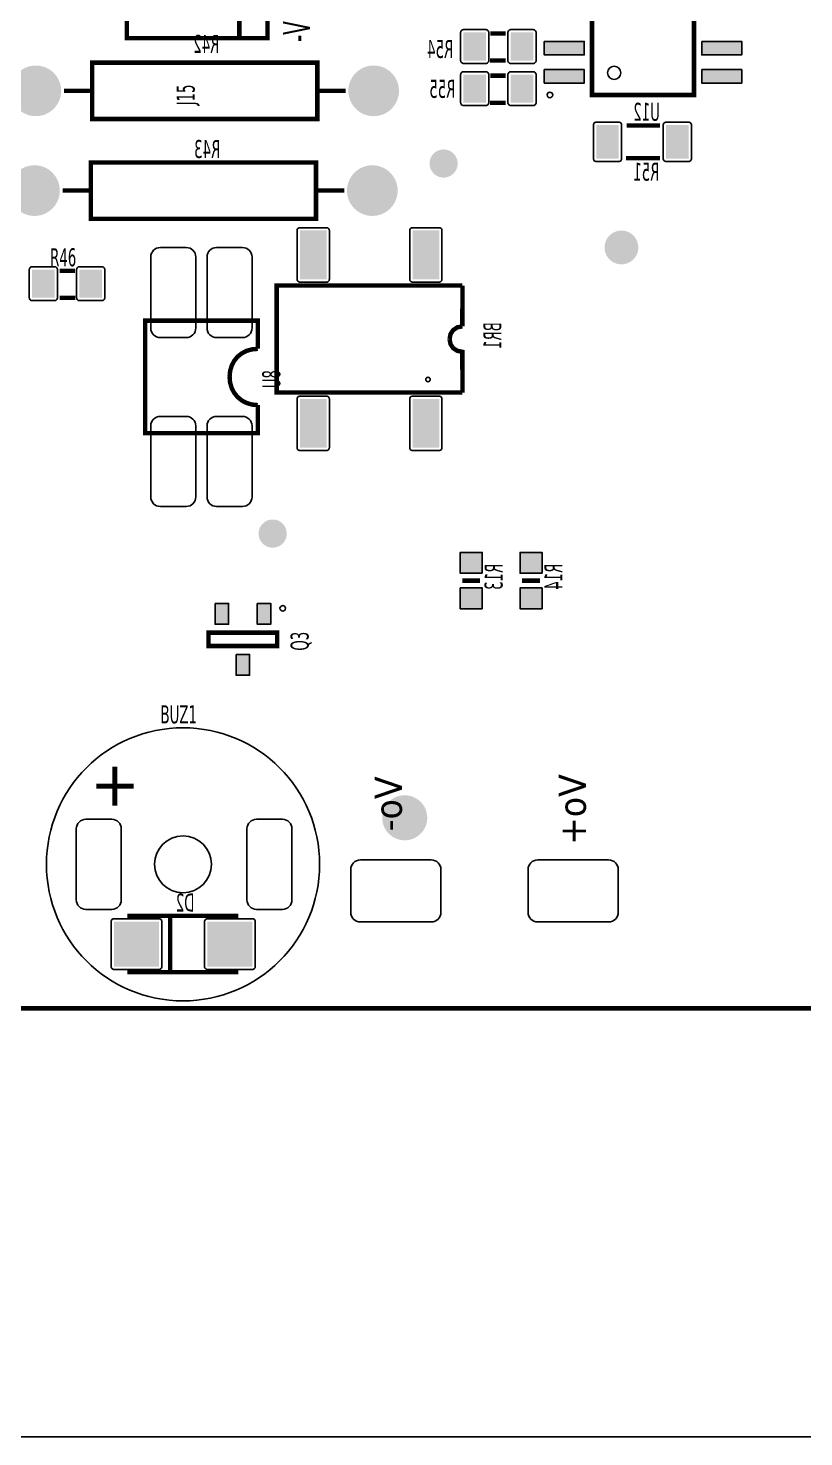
# Model space of a CAD drawing. Header units: millimetres. Extents: x 123.5 to 144.3, y 105.4 to 121.6.
# Drawn here: x 131.265 to 133.332, y 105.405 to 109.159 of the extents above; entities that cross this region are included whole.
import ezdxf

# ---------------------------------------------------------------- set-up
doc = ezdxf.new("R2010")
doc.units = ezdxf.units.MM
doc.layers.add('DESC', color=250, linetype='Continuous')
doc.styles.get("Standard").update_dxf_attribs({"font": 'tahoma.ttf'})

# ---------------------------------------------------------------- blocks, each defined once
blk = doc.blocks.new('RPAD')
blk.add_trace([(-0.5, -0.5), (-0.5, 0.5), (0.5, -0.5), (0.5, 0.5)])
blk = doc.blocks.new('EPAD')
at = {"const_width": 0.5}
blk.add_lwpolyline([(-0.25, 0, 1), (0.25, 0, 1)], format="xyb", close=True, dxfattribs=at)
blk = doc.blocks.new('psocboardV2')
at = {"const_width": 0.00787}
for points in [[(113.3921, 109.2416), (120.0378, 109.2416), (120.0378, 112.3558), (113.3921, 112.3558), (113.3921, 109.2416)], [(113.3921, 109.2416), (120.0378, 109.2416), (120.0378, 112.3558), (113.3921, 112.3558), (113.3921, 109.2416)], [(113.3921, 109.2416), (120.0378, 109.2416), (120.0378, 112.3558), (113.3921, 112.3558), (113.3921, 109.2416)], [(115.7173, 110.9653), (115.9673, 110.9653), (115.9673, 111.8653), (115.7173, 111.8653), (115.7173, 110.9653)], [(115.7173, 110.9653), (115.9673, 110.9653), (115.9673, 111.8653), (115.7173, 111.8653), (115.7173, 110.9653)], [(115.7173, 110.9653), (115.9673, 110.9653), (115.9673, 111.8653), (115.7173, 111.8653), (115.7173, 110.9653)], [(115.9173, 111.8653), (115.9173, 110.9653)], [(115.9173, 111.8653), (115.9173, 110.9653)], [(115.9173, 111.8653), (115.9173, 110.9653)], [(116.5437, 111.0808), (116.7248, 111.0808), (116.7248, 110.8643), (116.5437, 110.8643), (116.5437, 111.0808)], [(116.5437, 111.0808), (116.7248, 111.0808), (116.7248, 110.8643), (116.5437, 110.8643), (116.5437, 111.0808)], [(116.5437, 111.0808), (116.7248, 111.0808), (116.7248, 110.8643), (116.5437, 110.8643), (116.5437, 111.0808)], [(116.3903, 110.9733), (116.3633, 110.9733)], [(116.3903, 110.9733), (116.3633, 110.9733)], [(116.3903, 110.9733), (116.3633, 110.9733)], [(115.6559, 110.8216), (116.0559, 110.8216), (116.0559, 110.9216), (115.6559, 110.9216), (115.6559, 110.8216)], [(115.6559, 110.8216), (116.0559, 110.8216), (116.0559, 110.9216), (115.6559, 110.9216), (115.6559, 110.8216)], [(115.6559, 110.8216), (116.0559, 110.8216), (116.0559, 110.9216), (115.6559, 110.9216), (115.6559, 110.8216)], [(116.3903, 110.9253), (116.3623, 110.9253)], [(116.3903, 110.9253), (116.3623, 110.9253)], [(116.3903, 110.9253), (116.3623, 110.9253)], [(116.3903, 110.8985), (116.3633, 110.8985)], [(116.3903, 110.8985), (116.3633, 110.8985)], [(116.3903, 110.8985), (116.3633, 110.8985)], [(115.6059, 110.8716), (115.6559, 110.8716)], [(115.6059, 110.8716), (115.6559, 110.8716)], [(115.6059, 110.8716), (115.6559, 110.8716)], [(116.0559, 110.8716), (116.1059, 110.8716)], [(116.0559, 110.8716), (116.1059, 110.8716)], [(116.0559, 110.8716), (116.1059, 110.8716)], [(116.3903, 110.8505), (116.3623, 110.8505)], [(116.3903, 110.8505), (116.3623, 110.8505)], [(116.3903, 110.8505), (116.3623, 110.8505)], [(116.6052, 110.81), (116.6642, 110.81)], [(116.6052, 110.81), (116.6642, 110.81)], [(116.6052, 110.81), (116.6642, 110.81)], [(115.6535, 110.6444), (116.0535, 110.6444), (116.0535, 110.7444), (115.6535, 110.7444), (115.6535, 110.6444)], [(115.6535, 110.6444), (116.0535, 110.6444), (116.0535, 110.7444), (115.6535, 110.7444), (115.6535, 110.6444)], [(115.6535, 110.6444), (116.0535, 110.6444), (116.0535, 110.7444), (115.6535, 110.7444), (115.6535, 110.6444)], [(116.6042, 110.752), (116.6642, 110.752)], [(116.6042, 110.752), (116.6642, 110.752)], [(116.6042, 110.752), (116.6642, 110.752)], [(115.6535, 110.6944), (115.6035, 110.6944)], [(115.6535, 110.6944), (115.6035, 110.6944)], [(115.6535, 110.6944), (115.6035, 110.6944)], [(116.1035, 110.6944), (116.0535, 110.6944)], [(116.1035, 110.6944), (116.0535, 110.6944)], [(116.1035, 110.6944), (116.0535, 110.6944)], [(115.5983, 110.552), (115.6253, 110.552)], [(115.5983, 110.552), (115.6253, 110.552)], [(115.5983, 110.552), (115.6253, 110.552)], [(116.3136, 110.5256), (115.9836, 110.5256), (115.9836, 110.3356), (116.3136, 110.3356)], [(116.3136, 110.5256), (115.9836, 110.5256), (115.9836, 110.3356), (116.3136, 110.3356)], [(116.3136, 110.5256), (115.9836, 110.5256), (115.9836, 110.3356), (116.3136, 110.3356)], [(116.3133, 110.4532), (116.3136, 110.5256)], [(116.3133, 110.4532), (116.3136, 110.5256)], [(116.3133, 110.4532), (116.3136, 110.5256)], [(115.5983, 110.504), (115.6263, 110.504)], [(115.5983, 110.504), (115.6263, 110.504)], [(115.5983, 110.504), (115.6263, 110.504)], [(115.95, 110.3133), (115.95, 110.2633), (115.75, 110.2633), (115.75, 110.4633), (115.95, 110.4633), (115.95, 110.4133)], [(115.95, 110.3133), (115.95, 110.2633), (115.75, 110.2633), (115.75, 110.4633), (115.95, 110.4633), (115.95, 110.4133)], [(115.95, 110.3133), (115.95, 110.2633), (115.75, 110.2633), (115.75, 110.4633), (115.95, 110.4633), (115.95, 110.4133)], [(116.3133, 110.4532), (116.3044, 110.4515), (116.2972, 110.4467), (116.2924, 110.4395), (116.2906, 110.4306)], [(116.3133, 110.4532), (116.3044, 110.4515), (116.2972, 110.4467), (116.2924, 110.4395), (116.2906, 110.4306)], [(116.3133, 110.4532), (116.3044, 110.4515), (116.2972, 110.4467), (116.2924, 110.4395), (116.2906, 110.4306)], [(116.3136, 110.3356), (116.3133, 110.408), (116.3044, 110.4097), (116.2972, 110.4145), (116.2924, 110.4217), (116.2906, 110.4306)], [(116.3136, 110.3356), (116.3133, 110.408), (116.3044, 110.4097), (116.2972, 110.4145), (116.2924, 110.4217), (116.2906, 110.4306)], [(116.3136, 110.3356), (116.3133, 110.408), (116.3044, 110.4097), (116.2972, 110.4145), (116.2924, 110.4217), (116.2906, 110.4306)], [(115.9, 110.3633), (115.9009, 110.3738), (115.9037, 110.3833), (115.9081, 110.3919), (115.9141, 110.3992), (115.9214, 110.4051), (115.9299, 110.4096), (115.9395, 110.4123), (115.95, 110.4133)], [(115.9, 110.3633), (115.9009, 110.3738), (115.9037, 110.3833), (115.9081, 110.3919), (115.9141, 110.3992), (115.9214, 110.4051), (115.9299, 110.4096), (115.9395, 110.4123), (115.95, 110.4133)], [(115.9, 110.3633), (115.9009, 110.3738), (115.9037, 110.3833), (115.9081, 110.3919), (115.9141, 110.3992), (115.9214, 110.4051), (115.9299, 110.4096), (115.9395, 110.4123), (115.95, 110.4133)], [(115.9, 110.3633), (115.9009, 110.3531), (115.9037, 110.3437), (115.9081, 110.3352), (115.9141, 110.3278), (115.9214, 110.3217), (115.9299, 110.3172), (115.9395, 110.3143), (115.95, 110.3133)], [(115.9, 110.3633), (115.9009, 110.3531), (115.9037, 110.3437), (115.9081, 110.3352), (115.9141, 110.3278), (115.9214, 110.3217), (115.9299, 110.3172), (115.9395, 110.3143), (115.95, 110.3133)], [(115.9, 110.3633), (115.9009, 110.3531), (115.9037, 110.3437), (115.9081, 110.3352), (115.9141, 110.3278), (115.9214, 110.3217), (115.9299, 110.3172), (115.9395, 110.3143), (115.95, 110.3133)], [(116.3448, 110.0015), (116.3133, 110.0015)], [(116.3448, 110.0015), (116.3133, 110.0015)], [(116.3448, 110.0015), (116.3133, 110.0015)], [(116.4511, 110.0015), (116.4196, 110.0015)], [(116.4511, 110.0015), (116.4196, 110.0015)], [(116.4511, 110.0015), (116.4196, 110.0015)], [(115.8626, 109.909), (115.8626, 109.8853), (115.9846, 109.8853), (115.9846, 109.909), (115.8626, 109.909)], [(115.8626, 109.909), (115.8626, 109.8853), (115.9846, 109.8853), (115.9846, 109.909), (115.8626, 109.909)], [(115.8626, 109.909), (115.8626, 109.8853), (115.9846, 109.8853), (115.9846, 109.909), (115.8626, 109.909)], [(115.9156, 109.4058), (115.7186, 109.4058)], [(115.9156, 109.4058), (115.7186, 109.4058)], [(115.9156, 109.4058), (115.7186, 109.4058)], [(115.7946, 109.4058), (115.7946, 109.3058)], [(115.7946, 109.4058), (115.7946, 109.3058)], [(115.7946, 109.4058), (115.7946, 109.3058)], [(115.7186, 109.3058), (115.9156, 109.3058)], [(115.7186, 109.3058), (115.9156, 109.3058)], [(115.7186, 109.3058), (115.9156, 109.3058)]]:
    blk.add_lwpolyline(points, dxfattribs=at)
for points in [[(116.3553, 110.9803), (116.3153, 110.9803), (116.3143, 110.9802), (116.3134, 110.9799), (116.3125, 110.9795), (116.3118, 110.9789), (116.3112, 110.9781), (116.3107, 110.9773), (116.3104, 110.9763), (116.3103, 110.9753), (116.3103, 110.9253), (116.3104, 110.9243), (116.3107, 110.9233), (116.3112, 110.9225), (116.3118, 110.9217), (116.3125, 110.9211), (116.3134, 110.9207), (116.3143, 110.9204), (116.3153, 110.9203), (116.3553, 110.9203), (116.3564, 110.9204), (116.3573, 110.9207), (116.3581, 110.9211), (116.3589, 110.9217), (116.3595, 110.9225), (116.3599, 110.9233), (116.3602, 110.9243), (116.3603, 110.9253), (116.3603, 110.9753), (116.3602, 110.9763), (116.3599, 110.9773), (116.3595, 110.9781), (116.3589, 110.9789), (116.3581, 110.9795), (116.3573, 110.9799), (116.3564, 110.9802), (116.3553, 110.9803)], [(116.4393, 110.9803), (116.3993, 110.9803), (116.3983, 110.9802), (116.3974, 110.9799), (116.3965, 110.9795), (116.3958, 110.9789), (116.3952, 110.9781), (116.3947, 110.9773), (116.3944, 110.9763), (116.3943, 110.9753), (116.3943, 110.9253), (116.3944, 110.9243), (116.3947, 110.9233), (116.3952, 110.9225), (116.3958, 110.9217), (116.3965, 110.9211), (116.3974, 110.9207), (116.3983, 110.9204), (116.3993, 110.9203), (116.4393, 110.9203), (116.4404, 110.9204), (116.4413, 110.9207), (116.4421, 110.9211), (116.4429, 110.9217), (116.4435, 110.9225), (116.4439, 110.9233), (116.4442, 110.9243), (116.4443, 110.9253), (116.4443, 110.9753), (116.4442, 110.9763), (116.4439, 110.9773), (116.4435, 110.9781), (116.4429, 110.9789), (116.4421, 110.9795), (116.4413, 110.9799), (116.4404, 110.9802), (116.4393, 110.9803)], [(116.4589, 110.9595), (116.4589, 110.9355), (116.5299, 110.9355), (116.5299, 110.9595), (116.4589, 110.9595)], [(116.7385, 110.9595), (116.7385, 110.9355), (116.8095, 110.9355), (116.8095, 110.9595), (116.7385, 110.9595)], [(116.3553, 110.9055), (116.3153, 110.9055), (116.3143, 110.9054), (116.3134, 110.9051), (116.3125, 110.9047), (116.3118, 110.904), (116.3112, 110.9033), (116.3107, 110.9025), (116.3104, 110.9015), (116.3103, 110.9005), (116.3103, 110.8505), (116.3104, 110.8495), (116.3107, 110.8485), (116.3112, 110.8477), (116.3118, 110.8469), (116.3125, 110.8463), (116.3134, 110.8459), (116.3143, 110.8456), (116.3153, 110.8455), (116.3553, 110.8455), (116.3564, 110.8456), (116.3573, 110.8459), (116.3581, 110.8463), (116.3589, 110.8469), (116.3595, 110.8477), (116.3599, 110.8485), (116.3602, 110.8495), (116.3603, 110.8505), (116.3603, 110.9005), (116.3602, 110.9015), (116.3599, 110.9025), (116.3595, 110.9033), (116.3589, 110.904), (116.3581, 110.9047), (116.3573, 110.9051), (116.3564, 110.9054), (116.3553, 110.9055)], [(116.4393, 110.9055), (116.3993, 110.9055), (116.3983, 110.9054), (116.3974, 110.9051), (116.3965, 110.9047), (116.3958, 110.904), (116.3952, 110.9033), (116.3947, 110.9025), (116.3944, 110.9015), (116.3943, 110.9005), (116.3943, 110.8505), (116.3944, 110.8495), (116.3947, 110.8485), (116.3952, 110.8477), (116.3958, 110.8469), (116.3965, 110.8463), (116.3974, 110.8459), (116.3983, 110.8456), (116.3993, 110.8455), (116.4393, 110.8455), (116.4404, 110.8456), (116.4413, 110.8459), (116.4421, 110.8463), (116.4429, 110.8469), (116.4435, 110.8477), (116.4439, 110.8485), (116.4442, 110.8495), (116.4443, 110.8505), (116.4443, 110.9005), (116.4442, 110.9015), (116.4439, 110.9025), (116.4435, 110.9033), (116.4429, 110.904), (116.4421, 110.9047), (116.4413, 110.9051), (116.4404, 110.9054), (116.4393, 110.9055)], [(116.4589, 110.9095), (116.4589, 110.8855), (116.5299, 110.8855), (116.5299, 110.9095), (116.4589, 110.9095)], [(116.7385, 110.9095), (116.7385, 110.8855), (116.8095, 110.8855), (116.8095, 110.9095), (116.7385, 110.9095)], [(116.5512, 110.746), (116.5912, 110.746), (116.5923, 110.7461), (116.5932, 110.7464), (116.5941, 110.7468), (116.5948, 110.7475), (116.5954, 110.7482), (116.5959, 110.749), (116.5961, 110.75), (116.5962, 110.751), (116.5962, 110.811), (116.5961, 110.812), (116.5959, 110.813), (116.5954, 110.8138), (116.5948, 110.8146), (116.5941, 110.8152), (116.5932, 110.8156), (116.5923, 110.8159), (116.5912, 110.816), (116.5512, 110.816), (116.5502, 110.8159), (116.5493, 110.8156), (116.5484, 110.8152), (116.5477, 110.8146), (116.5471, 110.8138), (116.5466, 110.813), (116.5463, 110.812), (116.5462, 110.811), (116.5462, 110.751), (116.5463, 110.75), (116.5466, 110.749), (116.5471, 110.7482), (116.5477, 110.7475), (116.5484, 110.7468), (116.5493, 110.7464), (116.5502, 110.7461), (116.5512, 110.746)], [(116.6752, 110.746), (116.7152, 110.746), (116.7163, 110.7461), (116.7172, 110.7464), (116.7181, 110.7468), (116.7188, 110.7475), (116.7194, 110.7482), (116.7199, 110.749), (116.7201, 110.75), (116.7202, 110.751), (116.7202, 110.811), (116.7201, 110.812), (116.7199, 110.813), (116.7194, 110.8138), (116.7188, 110.8146), (116.7181, 110.8152), (116.7172, 110.8156), (116.7163, 110.8159), (116.7152, 110.816), (116.6752, 110.816), (116.6742, 110.8159), (116.6733, 110.8156), (116.6724, 110.8152), (116.6717, 110.8146), (116.6711, 110.8138), (116.6706, 110.813), (116.6703, 110.812), (116.6702, 110.811), (116.6702, 110.751), (116.6703, 110.75), (116.6706, 110.749), (116.6711, 110.7482), (116.6717, 110.7475), (116.6724, 110.7468), (116.6733, 110.7464), (116.6742, 110.7461), (116.6752, 110.746)], [(116.0722, 110.6285), (116.025, 110.6285), (116.0239, 110.6284), (116.023, 110.6281), (116.0221, 110.6277), (116.0214, 110.6271), (116.0208, 110.6263), (116.0203, 110.6255), (116.0201, 110.6245), (116.02, 110.6235), (116.02, 110.5369), (116.0201, 110.5359), (116.0203, 110.5349), (116.0208, 110.5341), (116.0214, 110.5334), (116.0221, 110.5328), (116.023, 110.5323), (116.0239, 110.532), (116.025, 110.5319), (116.0722, 110.5319), (116.0732, 110.532), (116.0742, 110.5323), (116.075, 110.5328), (116.0758, 110.5334), (116.0764, 110.5341), (116.0768, 110.5349), (116.0771, 110.5359), (116.0772, 110.5369), (116.0772, 110.6235), (116.0771, 110.6245), (116.0768, 110.6255), (116.0764, 110.6263), (116.0758, 110.6271), (116.075, 110.6277), (116.0742, 110.6281), (116.0732, 110.6284), (116.0722, 110.6285)], [(116.2722, 110.6285), (116.225, 110.6285), (116.2239, 110.6284), (116.223, 110.6281), (116.2221, 110.6277), (116.2214, 110.6271), (116.2208, 110.6263), (116.2203, 110.6255), (116.2201, 110.6245), (116.22, 110.6235), (116.22, 110.5369), (116.2201, 110.5359), (116.2203, 110.5349), (116.2208, 110.5341), (116.2214, 110.5334), (116.2221, 110.5328), (116.223, 110.5323), (116.2239, 110.532), (116.225, 110.5319), (116.2722, 110.5319), (116.2732, 110.532), (116.2742, 110.5323), (116.275, 110.5328), (116.2758, 110.5334), (116.2764, 110.5341), (116.2768, 110.5349), (116.2771, 110.5359), (116.2772, 110.5369), (116.2772, 110.6235), (116.2771, 110.6245), (116.2768, 110.6255), (116.2764, 110.6263), (116.2758, 110.6271), (116.275, 110.6277), (116.2742, 110.6281), (116.2732, 110.6284), (116.2722, 110.6285)], [(115.823, 110.4333), (115.777, 110.4333), (115.7735, 110.4336), (115.7703, 110.4346), (115.7674, 110.4361), (115.7649, 110.4382), (115.7628, 110.4407), (115.7613, 110.4436), (115.7603, 110.4468), (115.76, 110.4503), (115.76, 110.5763), (115.7603, 110.5798), (115.7613, 110.583), (115.7628, 110.5859), (115.7649, 110.5884), (115.7674, 110.5904), (115.7703, 110.592), (115.7735, 110.593), (115.777, 110.5933), (115.823, 110.5933), (115.8264, 110.593), (115.8297, 110.592), (115.8325, 110.5904), (115.835, 110.5884), (115.8371, 110.5859), (115.8386, 110.583), (115.8396, 110.5798), (115.84, 110.5763), (115.84, 110.4503), (115.8396, 110.4468), (115.8386, 110.4436), (115.8371, 110.4407), (115.835, 110.4382), (115.8325, 110.4361), (115.8297, 110.4346), (115.8264, 110.4336), (115.823, 110.4333)], [(115.923, 110.4333), (115.877, 110.4333), (115.8735, 110.4336), (115.8703, 110.4346), (115.8674, 110.4361), (115.8649, 110.4382), (115.8628, 110.4407), (115.8613, 110.4436), (115.8603, 110.4468), (115.86, 110.4503), (115.86, 110.5763), (115.8603, 110.5798), (115.8613, 110.583), (115.8628, 110.5859), (115.8649, 110.5884), (115.8674, 110.5904), (115.8703, 110.592), (115.8735, 110.593), (115.877, 110.5933), (115.923, 110.5933), (115.9264, 110.593), (115.9297, 110.592), (115.9325, 110.5904), (115.935, 110.5884), (115.9371, 110.5859), (115.9386, 110.583), (115.9396, 110.5798), (115.94, 110.5763), (115.94, 110.4503), (115.9396, 110.4468), (115.9386, 110.4436), (115.9371, 110.4407), (115.935, 110.4382), (115.9325, 110.4361), (115.9297, 110.4346), (115.9264, 110.4336), (115.923, 110.4333)], [(115.5493, 110.559), (115.5893, 110.559), (115.5903, 110.5589), (115.5912, 110.5587), (115.5921, 110.5582), (115.5928, 110.5576), (115.5934, 110.5569), (115.5939, 110.556), (115.5942, 110.5551), (115.5943, 110.554), (115.5943, 110.504), (115.5942, 110.503), (115.5939, 110.5021), (115.5934, 110.5012), (115.5928, 110.5005), (115.5921, 110.4999), (115.5912, 110.4994), (115.5903, 110.4991), (115.5893, 110.499), (115.5493, 110.499), (115.5482, 110.4991), (115.5473, 110.4994), (115.5464, 110.4999), (115.5457, 110.5005), (115.5451, 110.5012), (115.5446, 110.5021), (115.5444, 110.503), (115.5443, 110.504), (115.5443, 110.554), (115.5444, 110.5551), (115.5446, 110.556), (115.5451, 110.5569), (115.5457, 110.5576), (115.5464, 110.5582), (115.5473, 110.5587), (115.5482, 110.5589), (115.5493, 110.559)], [(115.6333, 110.559), (115.6733, 110.559), (115.6743, 110.5589), (115.6752, 110.5587), (115.6761, 110.5582), (115.6768, 110.5576), (115.6774, 110.5569), (115.6779, 110.556), (115.6782, 110.5551), (115.6783, 110.554), (115.6783, 110.504), (115.6782, 110.503), (115.6779, 110.5021), (115.6774, 110.5012), (115.6768, 110.5005), (115.6761, 110.4999), (115.6752, 110.4994), (115.6743, 110.4991), (115.6733, 110.499), (115.6333, 110.499), (115.6322, 110.4991), (115.6313, 110.4994), (115.6304, 110.4999), (115.6297, 110.5005), (115.6291, 110.5012), (115.6286, 110.5021), (115.6284, 110.503), (115.6283, 110.504), (115.6283, 110.554), (115.6284, 110.5551), (115.6286, 110.556), (115.6291, 110.5569), (115.6297, 110.5576), (115.6304, 110.5582), (115.6313, 110.5587), (115.6322, 110.5589), (115.6333, 110.559)], [(116.025, 110.2327), (116.0722, 110.2327), (116.0732, 110.2328), (116.0742, 110.2331), (116.075, 110.2335), (116.0758, 110.2341), (116.0764, 110.2349), (116.0768, 110.2357), (116.0771, 110.2367), (116.0772, 110.2377), (116.0772, 110.3243), (116.0771, 110.3253), (116.0768, 110.3263), (116.0764, 110.3271), (116.0758, 110.3279), (116.075, 110.3285), (116.0742, 110.3289), (116.0732, 110.3292), (116.0722, 110.3293), (116.025, 110.3293), (116.0239, 110.3292), (116.023, 110.3289), (116.0221, 110.3285), (116.0214, 110.3279), (116.0208, 110.3271), (116.0203, 110.3263), (116.0201, 110.3253), (116.02, 110.3243), (116.02, 110.2377), (116.0201, 110.2367), (116.0203, 110.2357), (116.0208, 110.2349), (116.0214, 110.2341), (116.0221, 110.2335), (116.023, 110.2331), (116.0239, 110.2328), (116.025, 110.2327)], [(116.225, 110.2327), (116.2722, 110.2327), (116.2732, 110.2328), (116.2742, 110.2331), (116.275, 110.2335), (116.2758, 110.2341), (116.2764, 110.2349), (116.2768, 110.2357), (116.2771, 110.2367), (116.2772, 110.2377), (116.2772, 110.3243), (116.2771, 110.3253), (116.2768, 110.3263), (116.2764, 110.3271), (116.2758, 110.3279), (116.275, 110.3285), (116.2742, 110.3289), (116.2732, 110.3292), (116.2722, 110.3293), (116.225, 110.3293), (116.2239, 110.3292), (116.223, 110.3289), (116.2221, 110.3285), (116.2214, 110.3279), (116.2208, 110.3271), (116.2203, 110.3263), (116.2201, 110.3253), (116.22, 110.3243), (116.22, 110.2377), (116.2201, 110.2367), (116.2203, 110.2357), (116.2208, 110.2349), (116.2214, 110.2341), (116.2221, 110.2335), (116.223, 110.2331), (116.2239, 110.2328), (116.225, 110.2327)], [(115.823, 110.1333), (115.777, 110.1333), (115.7735, 110.1336), (115.7703, 110.1346), (115.7674, 110.1361), (115.7649, 110.1382), (115.7628, 110.1407), (115.7613, 110.1436), (115.7603, 110.1468), (115.76, 110.1503), (115.76, 110.2763), (115.7603, 110.2798), (115.7613, 110.283), (115.7628, 110.2859), (115.7649, 110.2884), (115.7674, 110.2904), (115.7703, 110.292), (115.7735, 110.293), (115.777, 110.2933), (115.823, 110.2933), (115.8264, 110.293), (115.8297, 110.292), (115.8325, 110.2904), (115.835, 110.2884), (115.8371, 110.2859), (115.8386, 110.283), (115.8396, 110.2798), (115.84, 110.2763), (115.84, 110.1503), (115.8396, 110.1468), (115.8386, 110.1436), (115.8371, 110.1407), (115.835, 110.1382), (115.8325, 110.1361), (115.8297, 110.1346), (115.8264, 110.1336), (115.823, 110.1333)], [(115.923, 110.1333), (115.877, 110.1333), (115.8735, 110.1336), (115.8703, 110.1346), (115.8674, 110.1361), (115.8649, 110.1382), (115.8628, 110.1407), (115.8613, 110.1436), (115.8603, 110.1468), (115.86, 110.1503), (115.86, 110.2763), (115.8603, 110.2798), (115.8613, 110.283), (115.8628, 110.2859), (115.8649, 110.2884), (115.8674, 110.2904), (115.8703, 110.292), (115.8735, 110.293), (115.877, 110.2933), (115.923, 110.2933), (115.9264, 110.293), (115.9297, 110.292), (115.9325, 110.2904), (115.935, 110.2884), (115.9371, 110.2859), (115.9386, 110.283), (115.9396, 110.2798), (115.94, 110.2763), (115.94, 110.1503), (115.9396, 110.1468), (115.9386, 110.1436), (115.9371, 110.1407), (115.935, 110.1382), (115.9325, 110.1361), (115.9297, 110.1346), (115.9264, 110.1336), (115.923, 110.1333)], [(116.3486, 110.0145), (116.3486, 110.0515), (116.3096, 110.0515), (116.3096, 110.0145), (116.3486, 110.0145)], [(116.4549, 110.0145), (116.4549, 110.0515), (116.4159, 110.0515), (116.4159, 110.0145), (116.4549, 110.0145)], [(116.3486, 109.9515), (116.3486, 109.9885), (116.3096, 109.9885), (116.3096, 109.9515), (116.3486, 109.9515)], [(116.4549, 109.9515), (116.4549, 109.9885), (116.4159, 109.9885), (116.4159, 109.9515), (116.4549, 109.9515)], [(115.8742, 109.9609), (115.8982, 109.9609), (115.8982, 109.9239), (115.8742, 109.9239), (115.8742, 109.9609)], [(115.949, 109.9609), (115.973, 109.9609), (115.973, 109.9239), (115.949, 109.9239), (115.949, 109.9609)], [(115.9116, 109.8704), (115.9356, 109.8704), (115.9356, 109.8334), (115.9116, 109.8334), (115.9116, 109.8704)], [(115.6447, 109.5775), (115.6907, 109.5775), (115.6942, 109.5772), (115.6974, 109.5762), (115.7003, 109.5747), (115.7028, 109.5726), (115.7048, 109.5701), (115.7064, 109.5672), (115.7073, 109.564), (115.7077, 109.5605), (115.7077, 109.4345), (115.7073, 109.4311), (115.7064, 109.4279), (115.7048, 109.425), (115.7028, 109.4225), (115.7003, 109.4204), (115.6974, 109.4189), (115.6942, 109.4179), (115.6907, 109.4175), (115.6447, 109.4175), (115.6412, 109.4179), (115.638, 109.4189), (115.6351, 109.4204), (115.6326, 109.4225), (115.6305, 109.425), (115.629, 109.4279), (115.628, 109.4311), (115.6277, 109.4345), (115.6277, 109.5605), (115.628, 109.564), (115.629, 109.5672), (115.6305, 109.5701), (115.6326, 109.5726), (115.6351, 109.5747), (115.638, 109.5762), (115.6412, 109.5772), (115.6447, 109.5775)], [(115.9478, 109.5775), (115.9938, 109.5775), (115.9973, 109.5772), (116.0005, 109.5762), (116.0034, 109.5747), (116.0059, 109.5726), (116.008, 109.5701), (116.0095, 109.5672), (116.0105, 109.564), (116.0108, 109.5605), (116.0108, 109.4345), (116.0105, 109.4311), (116.0095, 109.4279), (116.008, 109.425), (116.0059, 109.4225), (116.0034, 109.4204), (116.0005, 109.4189), (115.9973, 109.4179), (115.9938, 109.4175), (115.9478, 109.4175), (115.9444, 109.4179), (115.9411, 109.4189), (115.9382, 109.4204), (115.9357, 109.4225), (115.9337, 109.425), (115.9321, 109.4279), (115.9312, 109.4311), (115.9308, 109.4345), (115.9308, 109.5605), (115.9312, 109.564), (115.9321, 109.5672), (115.9337, 109.5701), (115.9357, 109.5726), (115.9382, 109.5747), (115.9411, 109.5762), (115.9444, 109.5772), (115.9478, 109.5775)], [(116.1152, 109.4123), (116.1152, 109.4883), (116.1156, 109.4918), (116.1165, 109.495), (116.1181, 109.4979), (116.1202, 109.5004), (116.1227, 109.5024), (116.1255, 109.504), (116.1288, 109.505), (116.1322, 109.5053), (116.2582, 109.5053), (116.2617, 109.505), (116.2649, 109.504), (116.2678, 109.5024), (116.2703, 109.5004), (116.2724, 109.4979), (116.2739, 109.495), (116.2749, 109.4918), (116.2752, 109.4883), (116.2752, 109.4123), (116.2749, 109.4088), (116.2739, 109.4056), (116.2724, 109.4027), (116.2703, 109.4002), (116.2678, 109.3982), (116.2649, 109.3966), (116.2617, 109.3956), (116.2582, 109.3953), (116.1322, 109.3953), (116.1288, 109.3956), (116.1255, 109.3966), (116.1227, 109.3982), (116.1202, 109.4002), (116.1181, 109.4027), (116.1165, 109.4056), (116.1156, 109.4088), (116.1152, 109.4123)], [(116.4302, 109.4123), (116.4302, 109.4883), (116.4305, 109.4918), (116.4315, 109.495), (116.4331, 109.4979), (116.4351, 109.5004), (116.4376, 109.5024), (116.4405, 109.504), (116.4437, 109.505), (116.4472, 109.5053), (116.5732, 109.5053), (116.5767, 109.505), (116.5799, 109.504), (116.5828, 109.5024), (116.5853, 109.5004), (116.5873, 109.4979), (116.5889, 109.495), (116.5899, 109.4918), (116.5902, 109.4883), (116.5902, 109.4123), (116.5899, 109.4088), (116.5889, 109.4056), (116.5873, 109.4027), (116.5853, 109.4002), (116.5828, 109.3982), (116.5799, 109.3966), (116.5767, 109.3956), (116.5732, 109.3953), (116.4472, 109.3953), (116.4437, 109.3956), (116.4405, 109.3966), (116.4376, 109.3982), (116.4351, 109.4002), (116.4331, 109.4027), (116.4315, 109.4056), (116.4305, 109.4088), (116.4302, 109.4123)], [(115.7746, 109.4008), (115.6946, 109.4008), (115.6936, 109.4007), (115.6926, 109.4004), (115.6918, 109.4), (115.6911, 109.3994), (115.6904, 109.3986), (115.69, 109.3978), (115.6897, 109.3968), (115.6896, 109.3958), (115.6896, 109.3158), (115.6897, 109.3148), (115.69, 109.3138), (115.6904, 109.313), (115.6911, 109.3123), (115.6918, 109.3116), (115.6926, 109.3112), (115.6936, 109.3109), (115.6946, 109.3108), (115.7746, 109.3108), (115.7756, 109.3109), (115.7766, 109.3112), (115.7774, 109.3116), (115.7782, 109.3123), (115.7788, 109.313), (115.7792, 109.3138), (115.7795, 109.3148), (115.7796, 109.3158), (115.7796, 109.3958), (115.7795, 109.3968), (115.7792, 109.3978), (115.7788, 109.3986), (115.7782, 109.3994), (115.7774, 109.4), (115.7766, 109.4004), (115.7756, 109.4007), (115.7746, 109.4008)], [(115.9406, 109.4008), (115.8606, 109.4008), (115.8596, 109.4007), (115.8586, 109.4004), (115.8578, 109.4), (115.8571, 109.3994), (115.8564, 109.3986), (115.856, 109.3978), (115.8557, 109.3968), (115.8556, 109.3958), (115.8556, 109.3158), (115.8557, 109.3148), (115.856, 109.3138), (115.8564, 109.313), (115.8571, 109.3123), (115.8578, 109.3116), (115.8586, 109.3112), (115.8596, 109.3109), (115.8606, 109.3108), (115.9406, 109.3108), (115.9416, 109.3109), (115.9426, 109.3112), (115.9434, 109.3116), (115.9442, 109.3123), (115.9448, 109.313), (115.9452, 109.3138), (115.9455, 109.3148), (115.9456, 109.3158), (115.9456, 109.3958), (115.9455, 109.3968), (115.9452, 109.3978), (115.9448, 109.3986), (115.9442, 109.3994), (115.9434, 109.4), (115.9426, 109.4004), (115.9416, 109.4007), (115.9406, 109.4008)]]:
    blk.add_lwpolyline(points, close=True)
for centre, radius in [((116.583, 110.9036), 0.0118), ((116.583, 110.9036), 0.0118), ((116.583, 110.9036), 0.0118), ((116.4689, 110.8643), 0.00492), ((116.4689, 110.8643), 0.00492), ((116.4689, 110.8643), 0.00492), ((116.2523, 110.3588), 0.00394), ((116.2523, 110.3588), 0.00394), ((116.2523, 110.3588), 0.00394), ((115.9944, 109.9523), 0.00492), ((115.9944, 109.9523), 0.00492), ((115.9944, 109.9523), 0.00492), ((115.8173, 109.4975), 0.2426), ((115.8173, 109.4975), 0.2426), ((115.8173, 109.4975), 0.2426), ((115.8173, 109.4975), 0.0504), ((115.8173, 109.4975), 0.0504), ((115.8173, 109.4975), 0.0504)]:
    blk.add_circle(centre, radius)
for name, p, xscale, yscale in [('RPAD', (116.3353, 110.9503), 0.04, 0.05), ('RPAD', (116.4193, 110.9503), 0.04, 0.05), ('EPAD', (115.5559, 110.8716), 0.09, 0.09), ('EPAD', (116.1559, 110.8716), 0.09, 0.09), ('RPAD', (116.3353, 110.8755), 0.04, 0.05), ('RPAD', (116.4193, 110.8755), 0.04, 0.05), ('EPAD', (116.2801, 110.7425), 0.05, 0.05), ('EPAD', (115.5535, 110.6944), 0.09, 0.09), ('EPAD', (116.1535, 110.6944), 0.09, 0.09), ('RPAD', (116.0486, 110.5802), 0.047244, 0.086614), ('RPAD', (116.2486, 110.5802), 0.047244, 0.086614), ('EPAD', (116.5959, 110.5934), 0.06, 0.06), ('RPAD', (115.5693, 110.529), 0.04, 0.05), ('RPAD', (115.6533, 110.529), 0.04, 0.05), ('EPAD', (115.9765, 110.0851), 0.05, 0.05), ('RPAD', (115.8862, 109.9424), 0.024, 0.037), ('RPAD', (115.961, 109.9424), 0.024, 0.037), ('RPAD', (115.9236, 109.8519), 0.024, 0.037), ('EPAD', (116.211, 109.5802), 0.08, 0.08), ('RPAD', (115.7346, 109.3558), 0.08, 0.08), ('RPAD', (115.9006, 109.3558), 0.08, 0.08)]:
    blk.add_blockref(name, p, dxfattribs=dict(xscale=xscale, yscale=yscale))
for p, xscale, yscale, rotation in [((116.4944, 110.9475), 0.024, 0.071, 90), ((116.774, 110.9475), 0.024, 0.071, 90), ((116.4944, 110.8975), 0.024, 0.071, 90), ((116.774, 110.8975), 0.024, 0.071, 90), ((116.5712, 110.781), 0.04, 0.06, 180), ((116.6952, 110.781), 0.04, 0.06, 180), ((116.0486, 110.281), 0.047244, 0.086614, 180), ((116.2486, 110.281), 0.047244, 0.086614, 180), ((116.3291, 110.033), 0.037, 0.039, 270), ((116.4354, 110.033), 0.037, 0.039, 270), ((116.3291, 109.97), 0.037, 0.039, 270), ((116.4354, 109.97), 0.037, 0.039, 270)]:
    blk.add_blockref('RPAD', p, dxfattribs=dict(xscale=xscale, yscale=yscale, rotation=rotation))
at = {"width": 0.625}
for s, height, p in [('-VDC    +VDC    O6    O5    O4    O3    O2    O1', 0.048, (116.0429, 110.9583)), ('J15', 0.032, (115.8379, 110.8459)), ('J15', 0.032, (115.8379, 110.8459)), ('J15', 0.032, (115.8379, 110.8459)), ('U8', 0.032, (115.9899, 110.3433)), ('U8', 0.032, (115.9899, 110.3433)), ('U8', 0.032, (115.9899, 110.3433)), ('Q3', 0.032, (116.0403, 109.8771)), ('Q3', 0.032, (116.0403, 109.8771)), ('Q3', 0.032, (116.0403, 109.8771))]:
    blk.add_text(s, height=height, rotation=90, dxfattribs=at).set_placement(p)
at = {"text_generation_flag": 2, "width": 0.625}
for s, p in [('R42', (115.8819, 110.9391)), ('R42', (115.8819, 110.9391)), ('R42', (115.8819, 110.9391)), ('R54', (116.2971, 110.9301)), ('R54', (116.2971, 110.9301)), ('R54', (116.2971, 110.9301)), ('R55', (116.301, 110.8592)), ('R55', (116.301, 110.8592)), ('R55', (116.301, 110.8592)), ('U12', (116.6642, 110.8184)), ('U12', (116.6642, 110.8184)), ('U12', (116.6642, 110.8184)), ('R43', (115.8835, 110.7523)), ('R43', (115.8835, 110.7523)), ('R43', (115.8835, 110.7523)), ('R51', (116.6632, 110.7121)), ('R51', (116.6632, 110.7121)), ('R51', (116.6632, 110.7121)), ('D2', (115.8376, 109.4137)), ('D2', (115.8376, 109.4137)), ('D2', (115.8376, 109.4137))]:
    blk.add_text(s, height=0.032, dxfattribs=at).set_placement(p)
for s, height, width, p in [('R46', 0.032, 0.625, (115.5813, 110.56)), ('R46', 0.032, 0.625, (115.5813, 110.56)), ('R46', 0.032, 0.625, (115.5813, 110.56)), ('BUZ1', 0.032, 0.625, (115.7773, 109.748)), ('BUZ1', 0.032, 0.625, (115.7773, 109.748)), ('BUZ1', 0.032, 0.625, (115.7773, 109.748)), ('+', 0.08, 1.125, (115.6519, 109.602)), ('+', 0.08, 1.125, (115.6519, 109.602)), ('+', 0.08, 1.125, (115.6519, 109.602))]:
    blk.add_text(s, height=height, dxfattribs=dict(width=width)).set_placement(p)
at = {"text_generation_flag": 2}
for s, height, width, p in [('BR1', 0.032, 0.625, (116.3827, 110.4606)), ('BR1', 0.032, 0.625, (116.3827, 110.4606)), ('BR1', 0.032, 0.625, (116.3827, 110.4606)), ('R13', 0.032, 0.625, (116.3848, 110.0315)), ('R13', 0.032, 0.625, (116.3848, 110.0315)), ('R13', 0.032, 0.625, (116.3848, 110.0315)), ('R14', 0.032, 0.625, (116.4911, 110.0315)), ('R14', 0.032, 0.625, (116.4911, 110.0315)), ('R14', 0.032, 0.625, (116.4911, 110.0315)), ('Vo-', 0.048, 1.041667, (116.2059, 109.6537)), ('Vo-', 0.048, 1.041667, (116.2059, 109.6537)), ('Vo-', 0.048, 1.041667, (116.2059, 109.6537)), ('Vo+', 0.048, 1.041667, (116.5327, 109.6577)), ('Vo+', 0.048, 1.041667, (116.5327, 109.6577)), ('Vo+', 0.048, 1.041667, (116.5327, 109.6577))]:
    blk.add_text(s, height=height, rotation=90, dxfattribs=dict(at, width=width)).set_placement(p)

msp = doc.modelspace()

# ---------------------------------------------------------------- linework, layer by layer
at = {"color": 7, "linetype": 'Continuous'}
msp.add_line((123.5055, 105.4055), (144.2555, 105.4055), dxfattribs=at)

# ---------------------------------------------------------------- block references
at = {"layer": 'DESC', "xscale": 1.5, "yscale": 1.5, "zscale": 1.5}
msp.add_blockref('psocboardV2', (-42.0481, -57.3152), dxfattribs=at)

doc.saveas('drawing.dxf')
